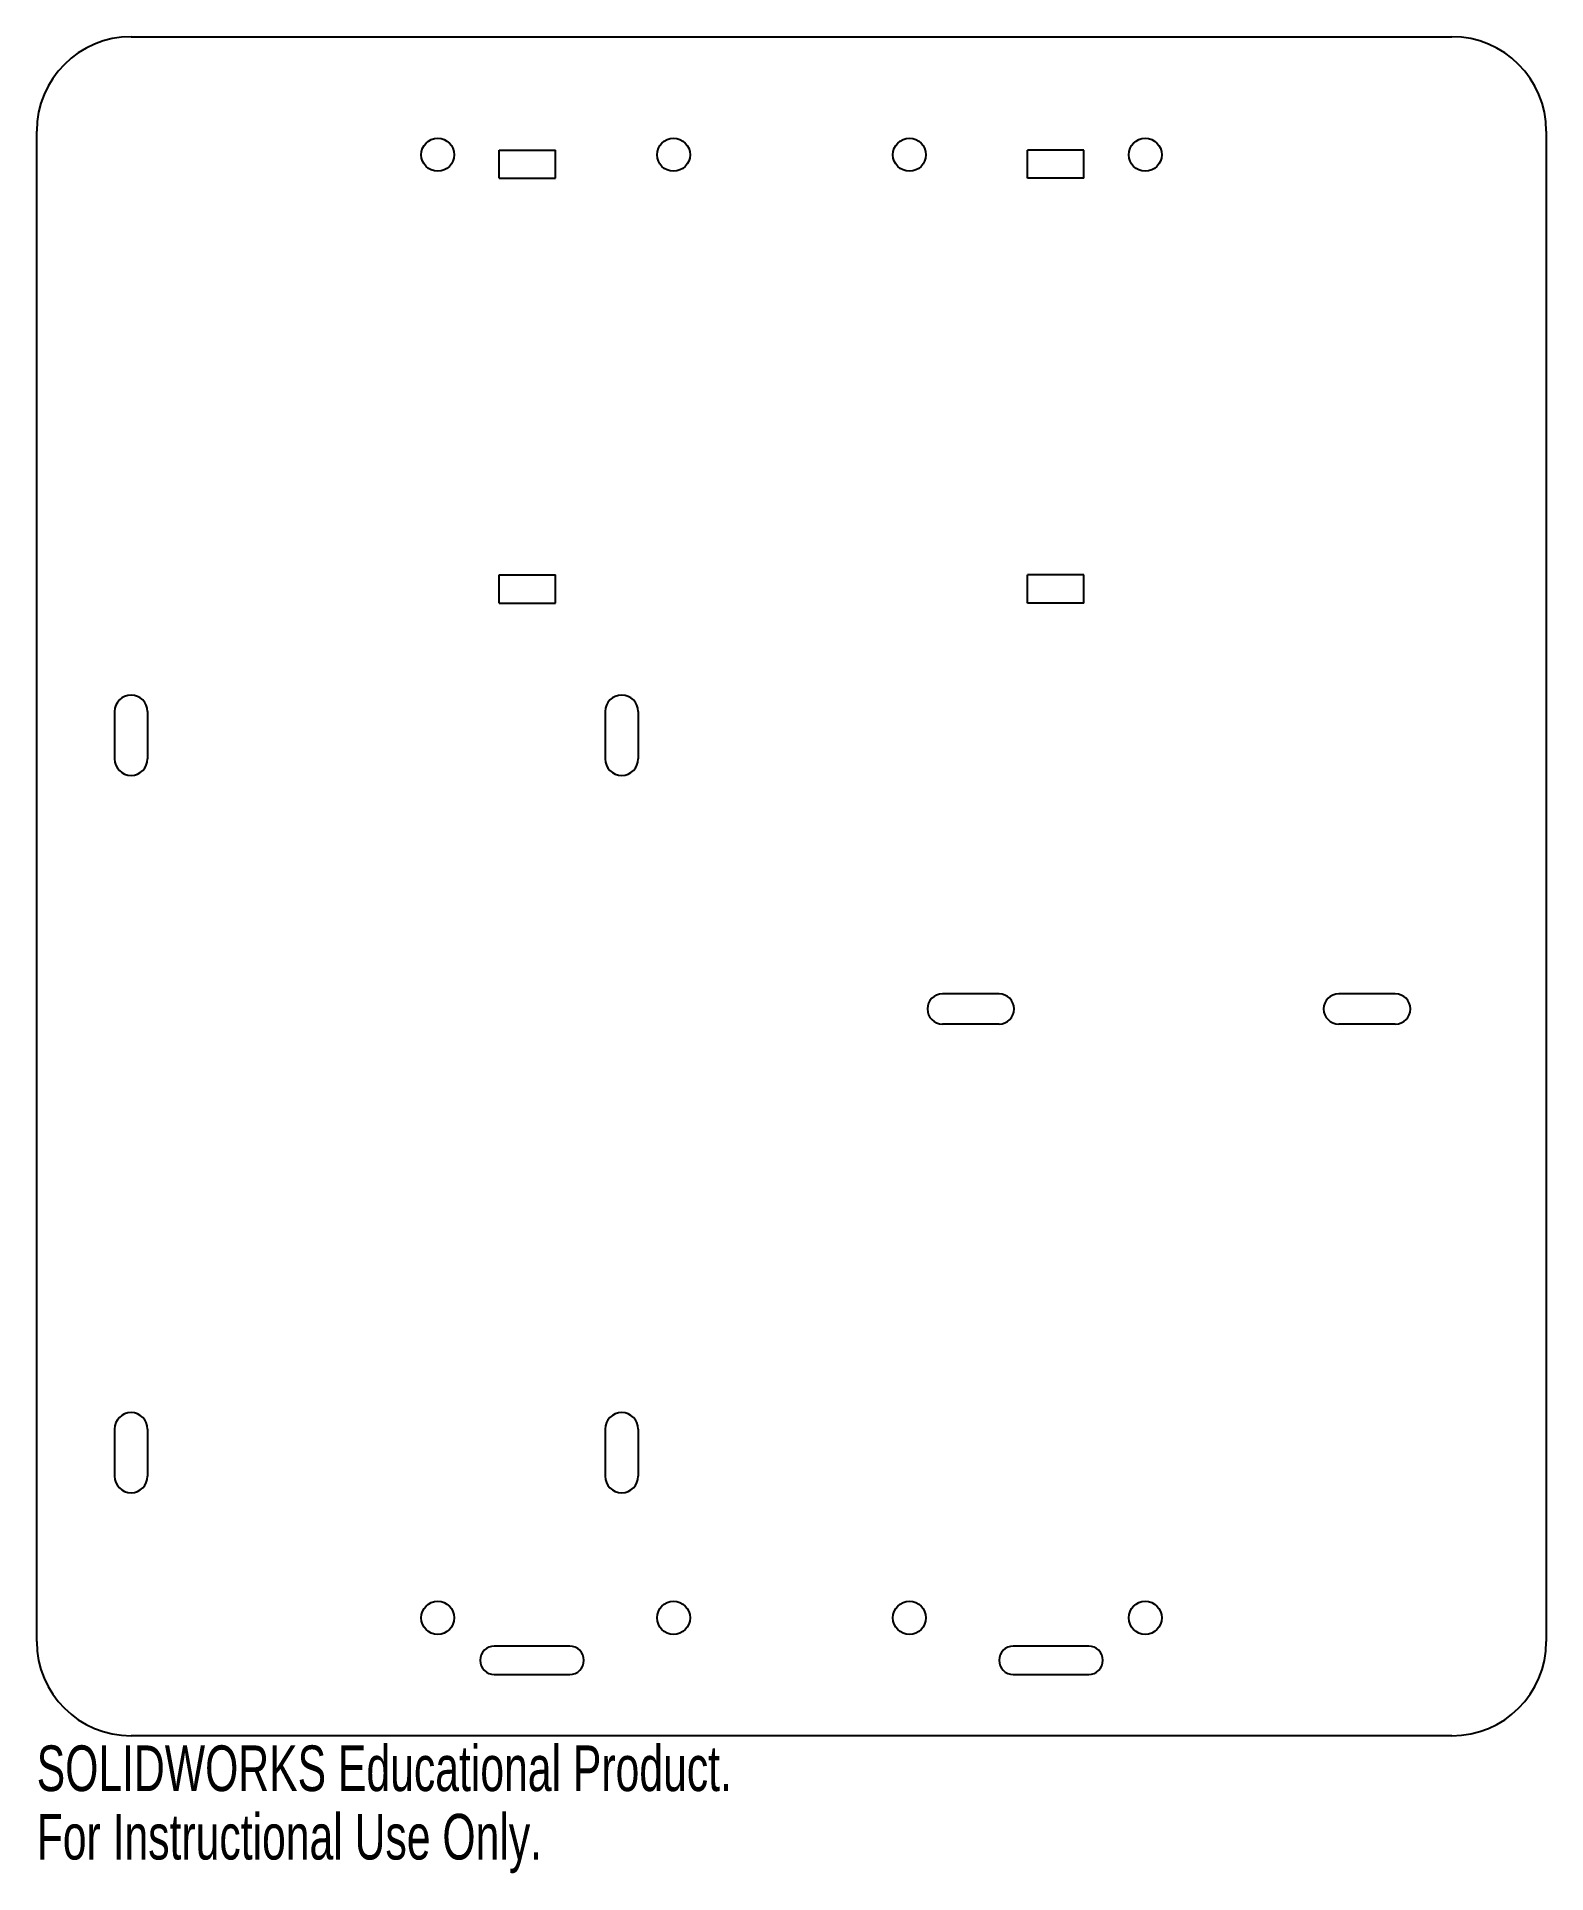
# Model space of a CAD drawing. Header units: millimetres. Extents: x -160 to 0, y -195 to 0.
import ezdxf

# ---------------------------------------------------------------- set-up
doc = ezdxf.new("R2010")
doc.units = ezdxf.units.MM
doc.styles.add('SLDTEXTSTYLE0', font='TXT', dxfattribs={"width": 0.7})

msp = doc.modelspace()

# ---------------------------------------------------------------- linework, layer by layer
at = {"color": 7, "linetype": 'Continuous', "lineweight": 25}
for p, q in [((-150, 0), (-10, 0)), ((-160, -170), (-160, -10)), ((0, -10), (0, -170)), ((-111, -15), (-111, -12)), ((-111, -12), (-105, -12)), ((-105, -15), (-105, -12)), ((-49, -12), (-55, -12)), ((-55, -15), (-55, -12)), ((-49, -15), (-49, -12)), ((-111, -15), (-105, -15)), ((-49, -15), (-55, -15)), ((-111, -60), (-111, -57)), ((-111, -57), (-105, -57)), ((-105, -60), (-105, -57)), ((-55, -60), (-55, -57)), ((-49, -57), (-55, -57)), ((-49, -60), (-49, -57)), ((-111, -60), (-105, -60)), ((-49, -60), (-55, -60)), ((-151.75, -71.5), (-151.75, -76.5)), ((-148.25, -71.5), (-148.25, -76.5)), ((-99.75, -71.5), (-99.75, -76.5)), ((-96.25, -71.5), (-96.25, -76.5)), ((-58, -101.4), (-64, -101.4)), ((-16, -101.4), (-22, -101.4)), ((-58, -104.6), (-64, -104.6)), ((-16, -104.6), (-22, -104.6)), ((-151.75, -147.5), (-151.75, -152.5)), ((-148.25, -147.5), (-148.25, -152.5)), ((-99.75, -147.5), (-99.75, -152.5)), ((-96.25, -147.5), (-96.25, -152.5)), ((-103.5, -170.5), (-111.5, -170.5)), ((-48.5, -170.5), (-56.5, -170.5)), ((-111.5, -173.5), (-103.5, -173.5)), ((-56.5, -173.5), (-48.5, -173.5)), ((-10, -180), (-150, -180))]:
    msp.add_line(p, q, dxfattribs=at)
for centre in [(-117.5, -12.5), (-92.5, -12.5), (-67.5, -12.5), (-42.5, -12.5), (-117.5, -167.5), (-92.5, -167.5), (-67.5, -167.5), (-42.5, -167.5)]:
    msp.add_circle(centre, 1.75, dxfattribs=at)
for centre, radius, start, end in [((-150, -10), 10, 90, 180), ((-10, -10), 10, 0, 90), ((-150, -71.5), 1.75, 0, 180), ((-98, -71.5), 1.75, 0, 180), ((-150, -76.5), 1.75, 180, 0), ((-98, -76.5), 1.75, 180, 0), ((-64, -103), 1.6, 90, 270), ((-58, -103), 1.6, 270, 90), ((-22, -103), 1.6, 90, 270), ((-16, -103), 1.6, 270, 90), ((-150, -147.5), 1.75, 0, 180), ((-98, -147.5), 1.75, 360, 180), ((-150, -152.5), 1.75, 180, 0), ((-98, -152.5), 1.75, 180, 0), ((-150, -170), 10, 180, 270), ((-111.5, -172), 1.5, 90, 270), ((-103.5, -172), 1.5, 270, 90), ((-56.5, -172), 1.5, 90, 270), ((-48.5, -172), 1.5, 270, 90), ((-10, -170), 10, 270, 0)]:
    msp.add_arc(centre, radius, start, end, dxfattribs=at)

# ---------------------------------------------------------------- texts
at = {"color": 7, "linetype": 'Continuous', "char_height": 4.8336, "attachment_point": 1, "style": 'SLDTEXTSTYLE0'}
for s, insert in [('SOLIDWORKS Educational Product.', (-160, -181.02)), ('For Instructional Use Only.', (-160, -188.27))]:
    msp.add_mtext(s, dxfattribs=dict(at, insert=insert))

doc.saveas('drawing.dxf')
